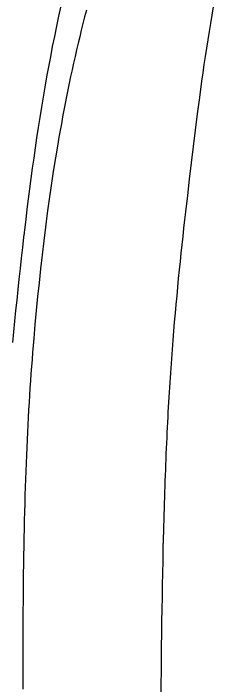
# Model space of a CAD drawing. Extents: x 0 to 279, y 0 to 212.
# Drawn here: x 213.75 to 219.44, y 119.99 to 139.11 of the extents above; entities that cross this region are included whole.
import ezdxf

# ---------------------------------------------------------------- set-up
doc = ezdxf.new("R2010")
doc.units = 0
doc.layers.add('LAYER_1', color=18, linetype='CONTINUOUS')

msp = doc.modelspace()

# ---------------------------------------------------------------- linework, layer by layer
at = {"layer": 'LAYER_1'}
for points in [[(215.098, 139.321), (215.036, 139.032), (214.975, 138.743), (214.916, 138.454), (214.858, 138.166), (214.802, 137.877), (214.748, 137.589), (214.696, 137.301), (214.645, 137.014), (214.596, 136.726), (214.548, 136.438), (214.502, 136.15), (214.457, 135.861), (214.413, 135.573), (214.371, 135.284), (214.329, 134.994), (214.289, 134.705), (214.25, 134.414), (214.212, 134.123), (214.175, 133.832), (214.138, 133.539), (214.103, 133.246), (214.068, 132.952), (214.059, 132.878), (214.055, 132.841), (214.054, 132.832), (214.053, 132.828), (214.053, 132.826), (214.053, 132.824), (214.052, 132.815), (214.043, 132.741), (214.009, 132.446), (213.976, 132.149), (213.943, 131.852), (213.911, 131.553), (213.879, 131.255), (213.847, 130.955), (213.816, 130.655), (213.786, 130.354), (213.725, 129.75)], [(215.825, 139.199), (215.776, 139.011), (215.728, 138.823), (215.681, 138.635), (215.635, 138.447), (215.589, 138.259), (215.545, 138.071), (215.502, 137.882), (215.459, 137.693), (215.418, 137.504), (215.377, 137.314), (215.337, 137.124), (215.298, 136.933), (215.26, 136.742), (215.222, 136.55), (215.185, 136.358), (215.149, 136.165), (215.114, 135.972), (215.079, 135.778), (215.045, 135.584), (215.012, 135.39), (214.947, 135), (214.886, 134.608), (214.827, 134.216), (214.77, 133.822), (214.716, 133.428), (214.664, 133.033), (214.615, 132.637), (214.568, 132.241), (214.523, 131.845), (214.481, 131.449), (214.44, 131.053), (214.401, 130.657), (214.365, 130.261), (214.33, 129.864), (214.297, 129.464), (214.281, 129.264), (214.266, 129.062), (214.251, 128.86), (214.237, 128.656), (214.223, 128.452), (214.21, 128.246), (214.197, 128.038), (214.185, 127.829), (214.173, 127.619), (214.162, 127.407), (214.151, 127.193), (214.14, 126.977), (214.13, 126.759), (214.121, 126.539), (214.111, 126.317), (214.103, 126.092), (214.095, 125.865), (214.087, 125.635), (214.08, 125.403), (214.073, 125.167), (214.066, 124.929), (214.061, 124.688), (214.058, 124.566), (214.055, 124.443), (214.05, 124.196), (214.045, 123.945), (214.041, 123.692), (214.037, 123.435), (214.034, 123.176), (214.031, 122.914), (214.028, 122.649), (214.026, 122.383), (214.024, 122.113), (214.022, 121.842), (214.021, 121.568), (214.02, 121.293), (214.019, 121.015), (214.018, 120.736), (214.018, 120.455), (214.017, 120.173), (214.017, 119.889)], [(217.945, 119.684), (217.949, 120.042), (217.953, 120.399), (217.957, 120.755), (217.961, 121.109), (217.966, 121.461), (217.971, 121.811), (217.976, 122.16), (217.982, 122.506), (217.988, 122.85), (217.994, 123.191), (218.001, 123.529), (218.009, 123.865), (218.016, 124.198), (218.021, 124.363), (218.025, 124.528), (218.029, 124.692), (218.034, 124.854), (218.039, 125.016), (218.043, 125.178), (218.048, 125.338), (218.054, 125.497), (218.059, 125.656), (218.064, 125.813), (218.07, 125.97), (218.076, 126.125), (218.082, 126.28), (218.088, 126.433), (218.094, 126.586), (218.101, 126.737), (218.107, 126.888), (218.114, 127.037), (218.121, 127.185), (218.129, 127.332), (218.136, 127.478), (218.144, 127.623), (218.151, 127.767), (218.159, 127.91), (218.168, 128.052), (218.176, 128.193), (218.184, 128.332), (218.193, 128.471), (218.202, 128.609), (218.211, 128.746), (218.22, 128.883), (218.229, 129.018), (218.239, 129.152), (218.248, 129.286), (218.258, 129.419), (218.268, 129.551), (218.288, 129.812), (218.309, 130.071), (218.33, 130.327), (218.352, 130.58), (218.375, 130.83), (218.398, 131.079), (218.421, 131.325), (218.445, 131.569), (218.469, 131.811), (218.493, 132.051), (218.518, 132.29), (218.543, 132.528), (218.569, 132.764), (218.595, 132.999), (218.621, 133.233), (218.647, 133.466), (218.701, 133.931), (218.755, 134.394), (218.81, 134.857), (218.866, 135.321), (218.923, 135.785), (218.982, 136.251), (219.042, 136.717), (219.106, 137.184), (219.138, 137.418), (219.172, 137.652), (219.207, 137.886), (219.242, 138.12), (219.278, 138.355), (219.316, 138.59), (219.354, 138.826), (219.394, 139.061), (219.435, 139.297)]]:
    msp.add_lwpolyline(points, dxfattribs=at)

doc.saveas('drawing.dxf')
